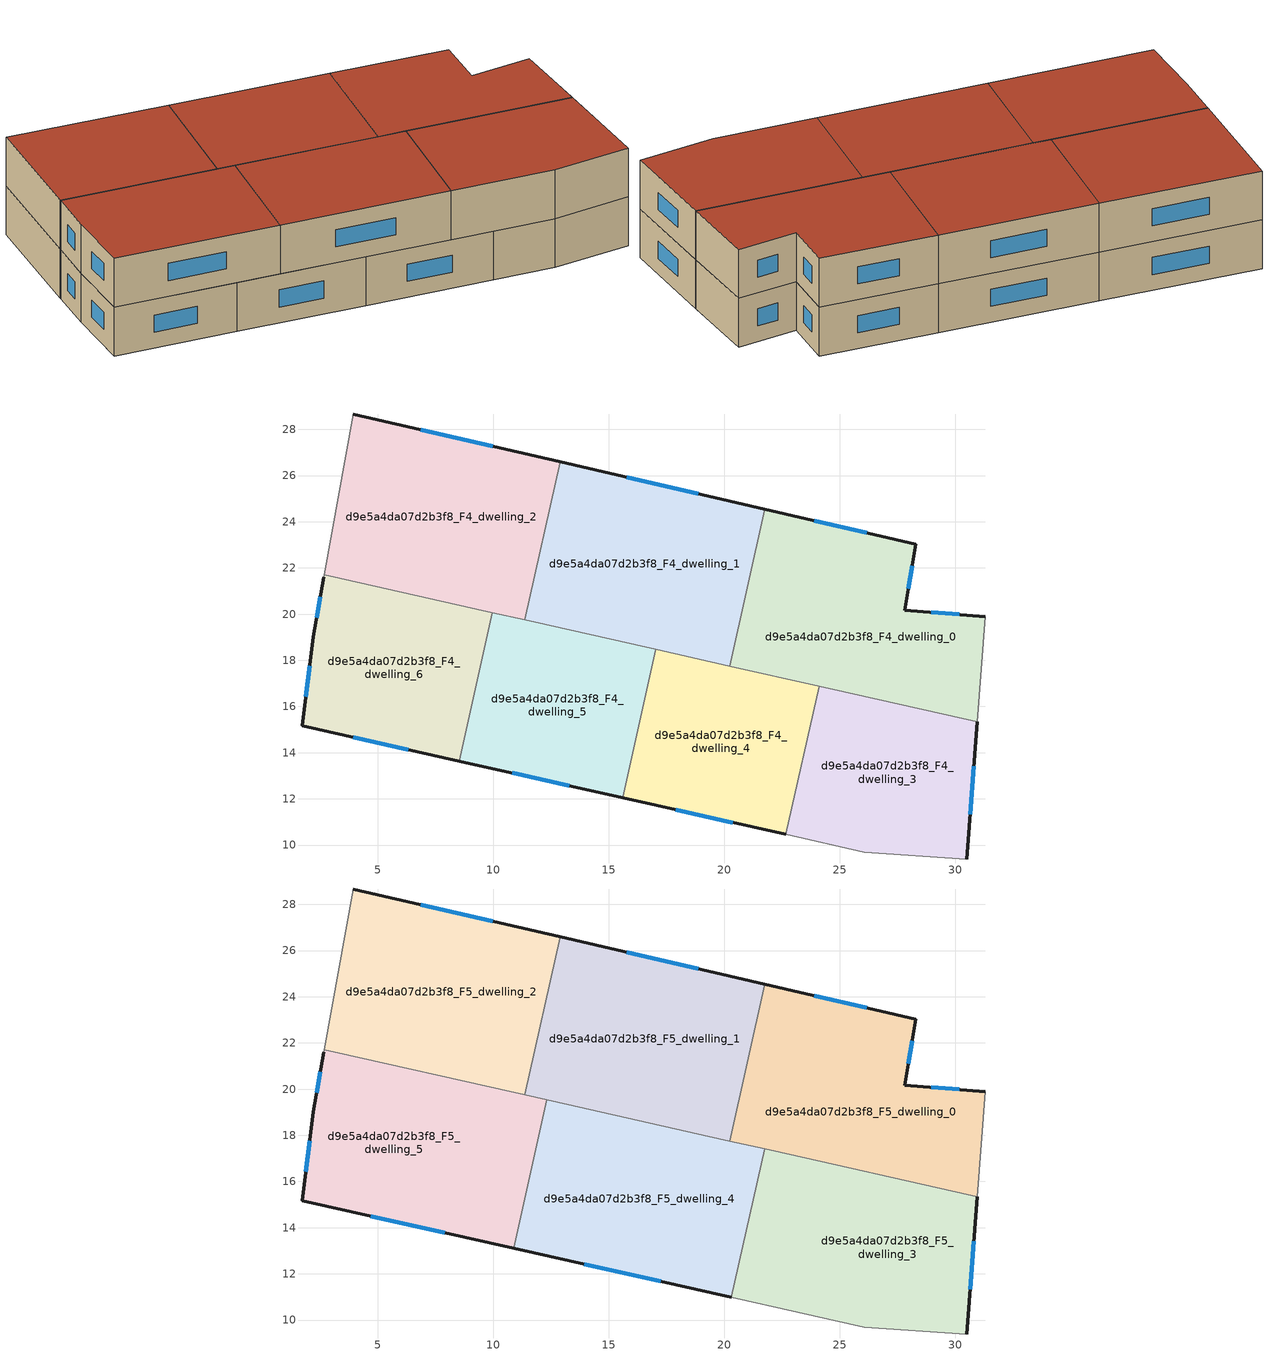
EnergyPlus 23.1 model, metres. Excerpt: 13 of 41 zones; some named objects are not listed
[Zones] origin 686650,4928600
d9e5a4da07d2b3f8_F4_dwelling_0
 floor to d9e5a4da07d2b3f8_F3_dwelling_0 (EU_floor_Construction): 28.29,23.03 27.82,20.18 31.3,19.9 30.95,15.34 20.23,17.75 21.76,24.54 z12
 wall outside (EU_wall_Construction): 31.3,19.9 27.82,20.18 28.29,23.03 21.76,24.54 z12:15
 wall adiabatic (EU_wall_Construction): 30.95,15.34 31.3,19.9 z12:15
 wall to d9e5a4da07d2b3f8_F4_dwelling_1 (EU_wall_Construction): 21.76,24.54 20.23,17.75 z12:15
 wall to d9e5a4da07d2b3f8_F4_dwelling_3 (EU_wall_Construction): 24.11,16.88 30.95,15.34 z12:15
 wall to d9e5a4da07d2b3f8_F4_dwelling_4 (EU_wall_Construction): 20.24,17.75 24.11,16.88 z12:15
 window (EU_Window_Construction): 26.17,23.52 23.88,24.05 / 27.97,21.1 28.14,22.1 / 30.17,19.99 28.95,20.08 z12.98:14.02
d9e5a4da07d2b3f8_F4_dwelling_1
 floor to d9e5a4da07d2b3f8_F3_dwelling_1 (EU_floor_Construction): 21.76,24.54 20.23,17.75 11.35,19.75 12.89,26.59 z12
 wall outside (EU_wall_Construction): 21.76,24.54 12.89,26.59 z12:15
 wall to d9e5a4da07d2b3f8_F4_dwelling_2 (EU_wall_Construction): 12.89,26.59 11.35,19.75 z12:15
 wall to d9e5a4da07d2b3f8_F4_dwelling_5 (EU_wall_Construction): 11.35,19.75 17.03,18.47 z12:15
 wall to d9e5a4da07d2b3f8_F4_dwelling_4 (EU_wall_Construction): 17.03,18.47 20.23,17.75 z12:15
 window (EU_Window_Construction): 18.87,25.21 15.77,25.93 z12.98:14.02
d9e5a4da07d2b3f8_F4_dwelling_2
 floor to d9e5a4da07d2b3f8_F3_dwelling_2 (EU_floor_Construction): 12.89,26.59 11.35,19.75 2.68,21.7 3.94,28.67 z12
 wall outside (EU_wall_Construction): 12.89,26.59 3.94,28.67 z12:15
 wall adiabatic (EU_wall_Construction): 3.94,28.67 2.68,21.7 z12:15
 wall to d9e5a4da07d2b3f8_F4_dwelling_6 (EU_wall_Construction): 2.68,21.7 9.96,20.06 z12:15
 wall to d9e5a4da07d2b3f8_F4_dwelling_5 (EU_wall_Construction): 9.96,20.06 11.35,19.75 z12:15
 window (EU_Window_Construction): 9.98,27.27 6.85,27.99 z12.98:14.02
d9e5a4da07d2b3f8_F4_dwelling_3
 floor to d9e5a4da07d2b3f8_F3_dwelling_3 (EU_floor_Construction): 30.95,15.34 30.49,9.4 26.06,9.7 22.67,10.46 24.11,16.88 z12
 wall outside (EU_wall_Construction): 30.49,9.4 30.95,15.34 z12:15
 wall adiabatic (EU_wall_Construction): 22.67,10.46 26.06,9.7 30.49,9.4 z12:15
 wall to d9e5a4da07d2b3f8_F4_dwelling_4 (EU_wall_Construction): 24.11,16.88 22.67,10.46 z12:15
 window (EU_Window_Construction): 30.64,11.33 30.8,13.41 z12.98:14.02
d9e5a4da07d2b3f8_F4_dwelling_4
 floor to d9e5a4da07d2b3f8_F3_dwelling_4 (EU_floor_Construction): 24.11,16.88 22.67,10.46 15.59,12.05 17.04,18.47 z12
 wall outside (EU_wall_Construction): 15.59,12.05 22.67,10.46 z12:15
 wall to d9e5a4da07d2b3f8_F4_dwelling_5 (EU_wall_Construction): 17.04,18.47 15.59,12.05 z12:15
 window (EU_Window_Construction): 17.89,11.53 20.37,10.98 z12.98:14.02
 ceiling adiabatic (EU_roof_Construction): 20.31,10.99 21.75,17.41 17.03,18.47 15.59,12.05 z15
d9e5a4da07d2b3f8_F4_dwelling_5
 floor to d9e5a4da07d2b3f8_F3_dwelling_5 (EU_floor_Construction): 17.04,18.47 15.59,12.05 8.52,13.64 9.96,20.06 z12
 wall outside (EU_wall_Construction): 8.52,13.64 15.59,12.05 z12:15
 wall to d9e5a4da07d2b3f8_F4_dwelling_6 (EU_wall_Construction): 9.96,20.06 8.52,13.64 z12:15
 window (EU_Window_Construction): 10.82,13.12 13.29,12.57 z12.98:14.02
 ceiling adiabatic (EU_roof_Construction): 15.59,12.05 17.03,18.47 12.32,19.53 10.87,13.11 z15
d9e5a4da07d2b3f8_F4_dwelling_6
 floor to d9e5a4da07d2b3f8_F3_dwelling_6 (EU_floor_Construction): 9.96,20.06 8.52,13.64 1.72,15.17 2.2,19.02 2.66,21.59 2.68,21.7 z12
 wall outside (EU_wall_Construction): 2.66,21.59 2.2,19.02 1.72,15.17 8.52,13.64 z12:15
 wall adiabatic (EU_wall_Construction): 2.68,21.7 2.66,21.59 z12:15
 window (EU_Window_Construction): 3.93,14.67 6.31,14.14 / 2.04,17.76 1.88,16.42 / 2.51,20.75 2.35,19.85 z12.98:14.02
d9e5a4da07d2b3f8_F5_dwelling_0
 floor to d9e5a4da07d2b3f8_F4_dwelling_0 (EU_floor_Construction): 28.29,23.03 27.82,20.18 31.3,19.9 30.95,15.34 20.23,17.75 21.76,24.54 z15
 wall outside (EU_wall_Construction): 31.3,19.9 27.82,20.18 28.29,23.03 21.76,24.54 z15:18
 wall adiabatic (EU_wall_Construction): 30.95,15.34 31.3,19.9 z15:18
 wall to d9e5a4da07d2b3f8_F5_dwelling_1 (EU_wall_Construction): 21.76,24.54 20.23,17.75 z15:18
 wall to d9e5a4da07d2b3f8_F5_dwelling_3 (EU_wall_Construction): 21.75,17.41 30.95,15.34 z15:18
 wall to d9e5a4da07d2b3f8_F5_dwelling_4 (EU_wall_Construction): 20.24,17.75 21.75,17.41 z15:18
 window (EU_Window_Construction): 26.17,23.52 23.88,24.05 / 27.97,21.1 28.14,22.1 / 30.17,19.99 28.95,20.08 z15.98:17.02
 roof outside (EU_roof_Construction): 30.95,15.34 31.3,19.9 27.82,20.18 28.29,23.03 21.76,24.54 20.23,17.75 z18
d9e5a4da07d2b3f8_F5_dwelling_1
 floor to d9e5a4da07d2b3f8_F4_dwelling_1 (EU_floor_Construction): 21.76,24.54 20.23,17.75 11.35,19.75 12.89,26.59 z15
 wall outside (EU_wall_Construction): 21.76,24.54 12.89,26.59 z15:18
 wall to d9e5a4da07d2b3f8_F5_dwelling_2 (EU_wall_Construction): 12.89,26.59 11.35,19.75 z15:18
 wall to d9e5a4da07d2b3f8_F5_dwelling_4 (EU_wall_Construction): 12.32,19.53 20.23,17.75 z15:18
 wall to d9e5a4da07d2b3f8_F5_dwelling_5 (EU_wall_Construction): 11.35,19.75 12.32,19.53 z15:18
 window (EU_Window_Construction): 18.87,25.21 15.77,25.93 z15.98:17.02
 roof outside (EU_roof_Construction): 20.23,17.75 21.76,24.54 12.89,26.59 11.35,19.75 z18
d9e5a4da07d2b3f8_F5_dwelling_2
 floor to d9e5a4da07d2b3f8_F4_dwelling_2 (EU_floor_Construction): 12.89,26.59 11.35,19.75 2.68,21.7 3.94,28.67 z15
 wall outside (EU_wall_Construction): 12.89,26.59 3.94,28.67 z15:18
 wall adiabatic (EU_wall_Construction): 3.94,28.67 2.68,21.7 z15:18
 wall to d9e5a4da07d2b3f8_F5_dwelling_5 (EU_wall_Construction): 2.68,21.7 11.35,19.75 z15:18
 window (EU_Window_Construction): 9.98,27.27 6.85,27.99 z15.98:17.02
 roof outside (EU_roof_Construction): 11.35,19.75 12.89,26.59 3.94,28.67 2.68,21.7 z18
d9e5a4da07d2b3f8_F5_dwelling_3
 floor to d9e5a4da07d2b3f8_F4_dwelling_3 (EU_floor_Construction): 30.95,15.34 30.49,9.4 26.06,9.7 22.67,10.46 24.11,16.88 z15
 floor to d9e5a4da07d2b3f8_F4_dwelling_4 (EU_floor_Construction): 24.11,16.88 22.67,10.46 20.31,10.99 21.75,17.41 z15
 wall outside (EU_wall_Construction): 30.49,9.4 30.95,15.34 z15:18
 wall adiabatic (EU_wall_Construction): 20.31,10.99 26.06,9.7 30.49,9.4 z15:18
 wall to d9e5a4da07d2b3f8_F5_dwelling_4 (EU_wall_Construction): 21.75,17.41 20.31,10.99 z15:18
 window (EU_Window_Construction): 30.64,11.33 30.8,13.41 z15.98:17.02
 roof outside (EU_roof_Construction): 30.49,9.4 30.95,15.34 21.75,17.41 20.31,10.99 26.06,9.7 z18
d9e5a4da07d2b3f8_F5_dwelling_4
 floor adiabatic (EU_floor_Construction): 21.75,17.41 20.31,10.99 10.87,13.11 12.32,19.53 z15
 wall outside (EU_wall_Construction): 10.87,13.11 20.31,10.99 z15:18
 wall to d9e5a4da07d2b3f8_F5_dwelling_5 (EU_wall_Construction): 12.32,19.53 10.87,13.11 z15:18
 window (EU_Window_Construction): 13.94,12.42 17.24,11.68 z15.98:17.02
 roof outside (EU_roof_Construction): 20.31,10.99 21.75,17.41 12.32,19.53 10.87,13.11 z18
d9e5a4da07d2b3f8_F5_dwelling_5
 floor to d9e5a4da07d2b3f8_F4_dwelling_5 (EU_floor_Construction): 12.32,19.53 10.87,13.11 8.52,13.64 9.96,20.06 z15
 floor to d9e5a4da07d2b3f8_F4_dwelling_6 (EU_floor_Construction): 9.96,20.06 8.52,13.64 1.72,15.17 2.2,19.02 2.66,21.59 2.68,21.7 z15
 wall outside (EU_wall_Construction): 2.66,21.59 2.2,19.02 1.72,15.17 10.87,13.11 z15:18
 wall adiabatic (EU_wall_Construction): 2.68,21.7 2.66,21.59 z15:18
 window (EU_Window_Construction): 4.7,14.5 7.9,13.78 / 2.04,17.76 1.88,16.42 / 2.51,20.75 2.35,19.85 z15.98:17.02
 roof outside (EU_roof_Construction): 10.87,13.11 12.32,19.53 2.68,21.7 2.66,21.59 2.2,19.02 1.72,15.17 z18
[Building]
EU S2 Campaign: North Axis=0; Terrain=City; Solar Distribution=FullExterior
[Site:Location]
Bologna: Latitude=44.5; Longitude=11.25; Time Zone=1; Elevation=37
[SizingPeriod:WeatherFileDays]
AnnualSizingPeriod: Begin Month=1; Begin Day of Month=1; End Month=12; End Day of Month=31; Day of Week for Start Day=Monday; Use Weather File Daylight Saving Period=No; Use Weather File Rain and Snow Indicators=No
[MATERIAL]
EU_InternalMass_Material: Roughness=MediumRough; Thickness=0.1; Conductivity=1; Density=1800; Specific Heat=900; Thermal Absorptance=0.9; Solar Absorptance=0.7; Visible Absorptance=0.7
[MATERIAL:NOMASS] Roughness=MediumRough; Thermal Absorptance=0.9; Solar Absorptance=0.7; Visible Absorptance=0.7
Name | Thermal Resistance
EU_wall_NoMass | 0.905828
EU_roof_NoMass | 0.37593
EU_floor_NoMass | 0.67114
[WINDOWMATERIAL:SIMPLEGLAZINGSYSTEM]
EU_Window_SimpleGlazing: UFactor=4.52486; Solar Heat Gain Coefficient=0.85; Visible Transmittance=0.85
[CONSTRUCTION]
EU_wall_Construction: EU_wall_NoMass
EU_roof_Construction: EU_roof_NoMass
EU_floor_Construction: EU_floor_NoMass
EU_Window_Construction: EU_Window_SimpleGlazing
EU_InternalMass_Construction: EU_InternalMass_Material
[ZONE] Type=1; Multiplier=1; Ceiling Height=autocalculate; Floor Area=autocalculate; Part of Total Floor Area=Yes
Name | Volume
d9e5a4da07d2b3f8_F4_dwelling_0; d9e5a4da07d2b3f8_F5_dwelling_0 | 190.943
d9e5a4da07d2b3f8_F4_dwelling_1; d9e5a4da07d2b3f8_F5_dwelling_1 | 190.942
d9e5a4da07d2b3f8_F4_dwelling_2; d9e5a4da07d2b3f8_F5_dwelling_2 | 190.931
d9e5a4da07d2b3f8_F4_dwelling_3 | 143.212
d9e5a4da07d2b3f8_F5_dwelling_3; d9e5a4da07d2b3f8_F5_dwelling_4 | 190.947
d9e5a4da07d2b3f8_F4_dwelling_4 | 143.211
d9e5a4da07d2b3f8_F4_dwelling_5 | 143.208
d9e5a4da07d2b3f8_F5_dwelling_5 | 190.956
d9e5a4da07d2b3f8_F4_dwelling_6 | 143.219
[INTERNALMASS] Construction=EU_InternalMass_Construction
Name | Zone or ZoneList | Surface Area
d9e5a4da07d2b3f8_F4_dwelling_0_EU_InternalMass | d9e5a4da07d2b3f8_F4_dwelling_0 | 63.6476
d9e5a4da07d2b3f8_F4_dwelling_1_EU_InternalMass | d9e5a4da07d2b3f8_F4_dwelling_1 | 63.6471
d9e5a4da07d2b3f8_F4_dwelling_2_EU_InternalMass | d9e5a4da07d2b3f8_F4_dwelling_2 | 63.6438
d9e5a4da07d2b3f8_F4_dwelling_3_EU_InternalMass | d9e5a4da07d2b3f8_F4_dwelling_3 | 47.7371
d9e5a4da07d2b3f8_F4_dwelling_4_EU_InternalMass | d9e5a4da07d2b3f8_F4_dwelling_4 | 47.7372
d9e5a4da07d2b3f8_F4_dwelling_5_EU_InternalMass | d9e5a4da07d2b3f8_F4_dwelling_5 | 47.7358
d9e5a4da07d2b3f8_F4_dwelling_6_EU_InternalMass | d9e5a4da07d2b3f8_F4_dwelling_6 | 47.7398
d9e5a4da07d2b3f8_F5_dwelling_0_EU_InternalMass | d9e5a4da07d2b3f8_F5_dwelling_0 | 63.6476
d9e5a4da07d2b3f8_F5_dwelling_1_EU_InternalMass | d9e5a4da07d2b3f8_F5_dwelling_1 | 63.6471
d9e5a4da07d2b3f8_F5_dwelling_2_EU_InternalMass | d9e5a4da07d2b3f8_F5_dwelling_2 | 63.6438
d9e5a4da07d2b3f8_F5_dwelling_3_EU_InternalMass | d9e5a4da07d2b3f8_F5_dwelling_3 | 63.6493
d9e5a4da07d2b3f8_F5_dwelling_4_EU_InternalMass | d9e5a4da07d2b3f8_F5_dwelling_4 | 63.6492
d9e5a4da07d2b3f8_F5_dwelling_5_EU_InternalMass | d9e5a4da07d2b3f8_F5_dwelling_5 | 63.6523
[OTHEREQUIPMENT] Fuel Type=Electricity; Design Level Calculation Method=Watts/Area; Power per Zone Floor Area=1; Fraction Latent=0; Fraction Radiant=0; Fraction Lost=0; Carbon Dioxide Generation Rate=0; EndUse Subcategory=EU_Step8_InternalGains
Name | Zone or ZoneList or Space or SpaceList | Schedule
EU_Step8_InternalGain_d9e5a4da07d2b3f8_F4_dwelling_0_f000 | d9e5a4da07d2b3f8_F4_dwelling_0 | EU_Step8_GainSchedule_d9e5a4da07d2b3f8_F4_dwelling_0_f000
EU_Step8_InternalGain_d9e5a4da07d2b3f8_F4_dwelling_1_f000 | d9e5a4da07d2b3f8_F4_dwelling_1 | EU_Step8_GainSchedule_d9e5a4da07d2b3f8_F4_dwelling_1_f000
EU_Step8_InternalGain_d9e5a4da07d2b3f8_F4_dwelling_2_f000 | d9e5a4da07d2b3f8_F4_dwelling_2 | EU_Step8_GainSchedule_d9e5a4da07d2b3f8_F4_dwelling_2_f000
EU_Step8_InternalGain_d9e5a4da07d2b3f8_F4_dwelling_3_f000 | d9e5a4da07d2b3f8_F4_dwelling_3 | EU_Step8_GainSchedule_d9e5a4da07d2b3f8_F4_dwelling_3_f000
EU_Step8_InternalGain_d9e5a4da07d2b3f8_F4_dwelling_4_f000 | d9e5a4da07d2b3f8_F4_dwelling_4 | EU_Step8_GainSchedule_d9e5a4da07d2b3f8_F4_dwelling_4_f000
EU_Step8_InternalGain_d9e5a4da07d2b3f8_F4_dwelling_5_f000 | d9e5a4da07d2b3f8_F4_dwelling_5 | EU_Step8_GainSchedule_d9e5a4da07d2b3f8_F4_dwelling_5_f000
EU_Step8_InternalGain_d9e5a4da07d2b3f8_F4_dwelling_6_f000 | d9e5a4da07d2b3f8_F4_dwelling_6 | EU_Step8_GainSchedule_d9e5a4da07d2b3f8_F4_dwelling_6_f000
EU_Step8_InternalGain_d9e5a4da07d2b3f8_F5_dwelling_0_f000 | d9e5a4da07d2b3f8_F5_dwelling_0 | EU_Step8_GainSchedule_d9e5a4da07d2b3f8_F5_dwelling_0_f000
EU_Step8_InternalGain_d9e5a4da07d2b3f8_F5_dwelling_1_f000 | d9e5a4da07d2b3f8_F5_dwelling_1 | EU_Step8_GainSchedule_d9e5a4da07d2b3f8_F5_dwelling_1_f000
EU_Step8_InternalGain_d9e5a4da07d2b3f8_F5_dwelling_2_f000 | d9e5a4da07d2b3f8_F5_dwelling_2 | EU_Step8_GainSchedule_d9e5a4da07d2b3f8_F5_dwelling_2_f000
EU_Step8_InternalGain_d9e5a4da07d2b3f8_F5_dwelling_3_f000 | d9e5a4da07d2b3f8_F5_dwelling_3 | EU_Step8_GainSchedule_d9e5a4da07d2b3f8_F5_dwelling_3_f000
EU_Step8_InternalGain_d9e5a4da07d2b3f8_F5_dwelling_4_f000 | d9e5a4da07d2b3f8_F5_dwelling_4 | EU_Step8_GainSchedule_d9e5a4da07d2b3f8_F5_dwelling_4_f000
EU_Step8_InternalGain_d9e5a4da07d2b3f8_F5_dwelling_5_f000 | d9e5a4da07d2b3f8_F5_dwelling_5 | EU_Step8_GainSchedule_d9e5a4da07d2b3f8_F5_dwelling_5_f000
[ZONEVENTILATION:DESIGNFLOWRATE] Schedule=EU_AlwaysOn; Design Flow Rate Calculation Method=AirChanges/Hour; Air Changes per Hour=0.73129; Ventilation Type=Natural; Fan Pressure Rise=0; Fan Total Efficiency=1; Constant Term Coefficient=1; Temperature Term Coefficient=0; Velocity Term Coefficient=0; Velocity Squared Term Coefficient=0; Minimum Indoor Temperature=-100; Maximum Indoor Temperature=100; Delta Temperature=-100; Minimum Outdoor Temperature=-100; Maximum Outdoor Temperature=100; Maximum Wind Speed=40
Name | Zone or ZoneList or Space or SpaceList
EU_ConstantAir_d9e5a4da07d2b3f8_F4_dwelling_0 | d9e5a4da07d2b3f8_F4_dwelling_0
EU_ConstantAir_d9e5a4da07d2b3f8_F4_dwelling_1 | d9e5a4da07d2b3f8_F4_dwelling_1
EU_ConstantAir_d9e5a4da07d2b3f8_F4_dwelling_2 | d9e5a4da07d2b3f8_F4_dwelling_2
EU_ConstantAir_d9e5a4da07d2b3f8_F4_dwelling_3 | d9e5a4da07d2b3f8_F4_dwelling_3
EU_ConstantAir_d9e5a4da07d2b3f8_F4_dwelling_4 | d9e5a4da07d2b3f8_F4_dwelling_4
EU_ConstantAir_d9e5a4da07d2b3f8_F4_dwelling_5 | d9e5a4da07d2b3f8_F4_dwelling_5
EU_ConstantAir_d9e5a4da07d2b3f8_F4_dwelling_6 | d9e5a4da07d2b3f8_F4_dwelling_6
EU_ConstantAir_d9e5a4da07d2b3f8_F5_dwelling_0 | d9e5a4da07d2b3f8_F5_dwelling_0
EU_ConstantAir_d9e5a4da07d2b3f8_F5_dwelling_1 | d9e5a4da07d2b3f8_F5_dwelling_1
EU_ConstantAir_d9e5a4da07d2b3f8_F5_dwelling_2 | d9e5a4da07d2b3f8_F5_dwelling_2
EU_ConstantAir_d9e5a4da07d2b3f8_F5_dwelling_3 | d9e5a4da07d2b3f8_F5_dwelling_3
EU_ConstantAir_d9e5a4da07d2b3f8_F5_dwelling_4 | d9e5a4da07d2b3f8_F5_dwelling_4
EU_ConstantAir_d9e5a4da07d2b3f8_F5_dwelling_5 | d9e5a4da07d2b3f8_F5_dwelling_5
[HVACTEMPLATE:THERMOSTAT] Constant Heating Setpoint=20; Constant Cooling Setpoint=50
EU_HeatOnly_d9e5a4da07d2b3f8_F4_dwelling_5; EU_HeatOnly_d9e5a4da07d2b3f8_F4_dwelling_6; EU_HeatOnly_d9e5a4da07d2b3f8_F5_dwelling_0; EU_HeatOnly_d9e5a4da07d2b3f8_F5_dwelling_1; EU_HeatOnly_d9e5a4da07d2b3f8_F5_dwelling_2; EU_HeatOnly_d9e5a4da07d2b3f8_F5_dwelling_3; EU_HeatOnly_d9e5a4da07d2b3f8_F5_dwelling_4; EU_HeatOnly_d9e5a4da07d2b3f8_F5_dwelling_5
[HVACTEMPLATE:ZONE:IDEALLOADSAIRSYSTEM] System Availability Schedule=EU_AlwaysOn; Maximum Heating Supply Air Temperature=50; Minimum Cooling Supply Air Temperature=13; Maximum Heating Supply Air Humidity Ratio=0.0156; Minimum Cooling Supply Air Humidity Ratio=0.0077; Heating Limit=NoLimit; Cooling Limit=NoLimit; Heating Availability Schedule=EU_AlwaysOn; Cooling Availability Schedule=EU_CoolingOff; Dehumidification Control Type=ConstantSensibleHeatRatio; Cooling Sensible Heat Ratio=0.7; Dehumidification Setpoint=60; Humidification Control Type=None; Humidification Setpoint=30; Outdoor Air Method=None; Outdoor Air Flow Rate per Person=0.00944; Outdoor Air Flow Rate per Zone Floor Area=0; Outdoor Air Flow Rate per Zone=0; Demand Controlled Ventilation Type=None; Outdoor Air Economizer Type=NoEconomizer; Heat Recovery Type=None; Sensible Heat Recovery Effectiveness=0.7; Latent Heat Recovery Effectiveness=0.65
Name | Template Thermostat
d9e5a4da07d2b3f8_F4_dwelling_0 | EU_HeatOnly_d9e5a4da07d2b3f8_F4_dwelling_0
d9e5a4da07d2b3f8_F4_dwelling_1 | EU_HeatOnly_d9e5a4da07d2b3f8_F4_dwelling_1
d9e5a4da07d2b3f8_F4_dwelling_2 | EU_HeatOnly_d9e5a4da07d2b3f8_F4_dwelling_2
d9e5a4da07d2b3f8_F4_dwelling_3 | EU_HeatOnly_d9e5a4da07d2b3f8_F4_dwelling_3
d9e5a4da07d2b3f8_F4_dwelling_4 | EU_HeatOnly_d9e5a4da07d2b3f8_F4_dwelling_4
d9e5a4da07d2b3f8_F4_dwelling_5 | EU_HeatOnly_d9e5a4da07d2b3f8_F4_dwelling_5
d9e5a4da07d2b3f8_F4_dwelling_6 | EU_HeatOnly_d9e5a4da07d2b3f8_F4_dwelling_6
d9e5a4da07d2b3f8_F5_dwelling_0 | EU_HeatOnly_d9e5a4da07d2b3f8_F5_dwelling_0
d9e5a4da07d2b3f8_F5_dwelling_1 | EU_HeatOnly_d9e5a4da07d2b3f8_F5_dwelling_1
d9e5a4da07d2b3f8_F5_dwelling_2 | EU_HeatOnly_d9e5a4da07d2b3f8_F5_dwelling_2
d9e5a4da07d2b3f8_F5_dwelling_3 | EU_HeatOnly_d9e5a4da07d2b3f8_F5_dwelling_3
d9e5a4da07d2b3f8_F5_dwelling_4 | EU_HeatOnly_d9e5a4da07d2b3f8_F5_dwelling_4
d9e5a4da07d2b3f8_F5_dwelling_5 | EU_HeatOnly_d9e5a4da07d2b3f8_F5_dwelling_5
[SIZING:ZONE] Zone Cooling Design Supply Air Temperature Input Method=SupplyAirTemperature; Zone Cooling Design Supply Air Temperature=13; Zone Heating Design Supply Air Temperature Input Method=SupplyAirTemperature; Zone Heating Design Supply Air Temperature=50; Zone Cooling Design Supply Air Humidity Ratio=0.008; Zone Heating Design Supply Air Humidity Ratio=0.008; Cooling Design Air Flow Method=DesignDay; Cooling Design Air Flow Rate=0; Cooling Minimum Air Flow per Zone Floor Area=0.000762; Cooling Minimum Air Flow=0; Cooling Minimum Air Flow Fraction=0.2; Heating Design Air Flow Method=DesignDay; Heating Design Air Flow Rate=0; Heating Maximum Air Flow per Zone Floor Area=0.002032; Heating Maximum Air Flow=0.141576; Heating Maximum Air Flow Fraction=0.3; Account for Dedicated Outdoor Air System=No; Dedicated Outdoor Air System Control Strategy=NeutralSupplyAir; Dedicated Outdoor Air Low Setpoint Temperature for Design=autosize; Dedicated Outdoor Air High Setpoint Temperature for Design=autosize; Zone Load Sizing Method=Sensible Load Only No Latent Load; Zone Latent Cooling Design Supply Air Humidity Ratio Input Method=HumidityRatioDifference; Zone Cooling Design Supply Air Humidity Ratio Difference=0.005; Zone Latent Heating Design Supply Air Humidity Ratio Input Method=HumidityRatioDifference; Zone Humidification Design Supply Air Humidity Ratio Difference=0.005
d9e5a4da07d2b3f8_F4_dwelling_0; d9e5a4da07d2b3f8_F4_dwelling_1; d9e5a4da07d2b3f8_F4_dwelling_2; d9e5a4da07d2b3f8_F4_dwelling_3; d9e5a4da07d2b3f8_F4_dwelling_4; d9e5a4da07d2b3f8_F4_dwelling_5; d9e5a4da07d2b3f8_F4_dwelling_6; d9e5a4da07d2b3f8_F5_dwelling_0; d9e5a4da07d2b3f8_F5_dwelling_1; d9e5a4da07d2b3f8_F5_dwelling_2; d9e5a4da07d2b3f8_F5_dwelling_3; d9e5a4da07d2b3f8_F5_dwelling_4; d9e5a4da07d2b3f8_F5_dwelling_5
[SCHEDULE:CONSTANT]
Name | Hourly Value
EU_AlwaysOn | 1
EU_CoolingOff | 0
[SCHEDULE:FILE] Column Number=1; Rows to Skip at Top=0; Number of Hours of Data=8760; Column Separator=Comma; Interpolate to Timestep=No; Minutes per Item=60; Adjust Schedule for Daylight Savings=Yes
Name | File
EU_Step8_GainSchedule_d9e5a4da07d2b3f8_F4_dwelling_0_f000 | ../../schedules/d9e5a4da07d2b3f8/d9e5a4da07d2b3f8_F4_dwelling_0_f000_gain.csv
EU_Step8_GainSchedule_d9e5a4da07d2b3f8_F4_dwelling_1_f000 | ../../schedules/d9e5a4da07d2b3f8/d9e5a4da07d2b3f8_F4_dwelling_1_f000_gain.csv
EU_Step8_GainSchedule_d9e5a4da07d2b3f8_F4_dwelling_2_f000 | ../../schedules/d9e5a4da07d2b3f8/d9e5a4da07d2b3f8_F4_dwelling_2_f000_gain.csv
EU_Step8_GainSchedule_d9e5a4da07d2b3f8_F4_dwelling_3_f000 | ../../schedules/d9e5a4da07d2b3f8/d9e5a4da07d2b3f8_F4_dwelling_3_f000_gain.csv
EU_Step8_GainSchedule_d9e5a4da07d2b3f8_F4_dwelling_4_f000 | ../../schedules/d9e5a4da07d2b3f8/d9e5a4da07d2b3f8_F4_dwelling_4_f000_gain.csv
EU_Step8_GainSchedule_d9e5a4da07d2b3f8_F4_dwelling_5_f000 | ../../schedules/d9e5a4da07d2b3f8/d9e5a4da07d2b3f8_F4_dwelling_5_f000_gain.csv
EU_Step8_GainSchedule_d9e5a4da07d2b3f8_F4_dwelling_6_f000 | ../../schedules/d9e5a4da07d2b3f8/d9e5a4da07d2b3f8_F4_dwelling_6_f000_gain.csv
EU_Step8_GainSchedule_d9e5a4da07d2b3f8_F5_dwelling_0_f000 | ../../schedules/d9e5a4da07d2b3f8/d9e5a4da07d2b3f8_F5_dwelling_0_f000_gain.csv
EU_Step8_GainSchedule_d9e5a4da07d2b3f8_F5_dwelling_1_f000 | ../../schedules/d9e5a4da07d2b3f8/d9e5a4da07d2b3f8_F5_dwelling_1_f000_gain.csv
EU_Step8_GainSchedule_d9e5a4da07d2b3f8_F5_dwelling_2_f000 | ../../schedules/d9e5a4da07d2b3f8/d9e5a4da07d2b3f8_F5_dwelling_2_f000_gain.csv
EU_Step8_GainSchedule_d9e5a4da07d2b3f8_F5_dwelling_3_f000 | ../../schedules/d9e5a4da07d2b3f8/d9e5a4da07d2b3f8_F5_dwelling_3_f000_gain.csv
EU_Step8_GainSchedule_d9e5a4da07d2b3f8_F5_dwelling_4_f000 | ../../schedules/d9e5a4da07d2b3f8/d9e5a4da07d2b3f8_F5_dwelling_4_f000_gain.csv
EU_Step8_GainSchedule_d9e5a4da07d2b3f8_F5_dwelling_5_f000 | ../../schedules/d9e5a4da07d2b3f8/d9e5a4da07d2b3f8_F5_dwelling_5_f000_gain.csv
